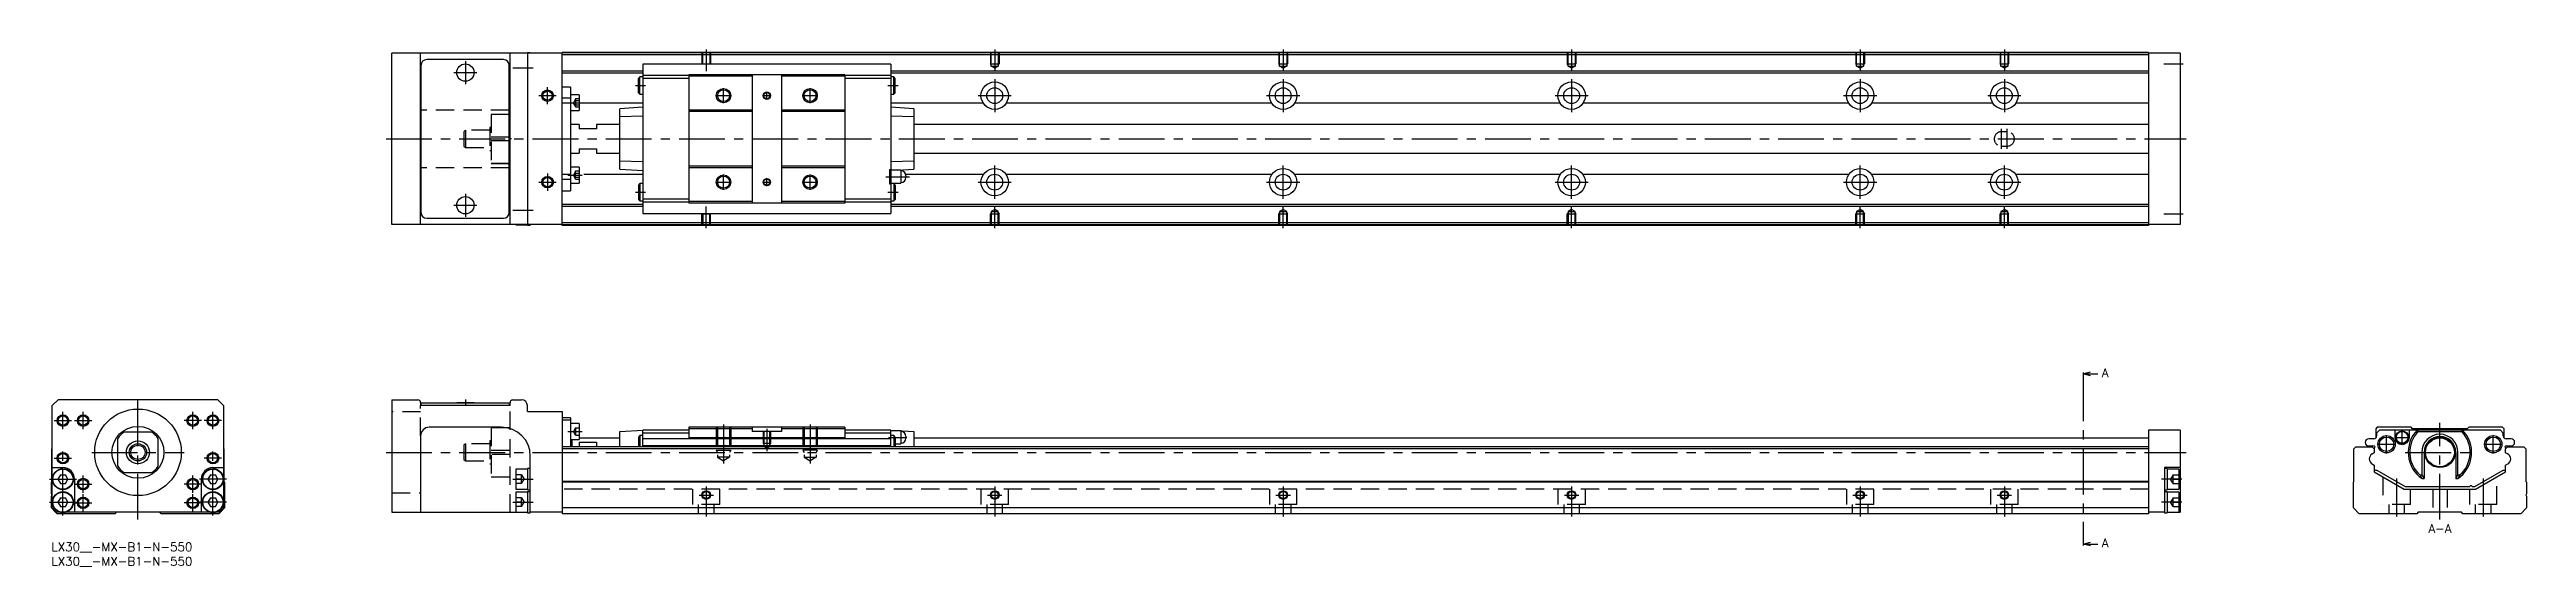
# Model space of a CAD drawing. Extents: x -1 to 858, y -8 to 171.
import ezdxf

# ---------------------------------------------------------------- set-up
doc = ezdxf.new("R2010")
doc.units = 0
doc.header["$LTSCALE"] = 0.5
doc.linetypes.add('CENTER', pattern=[50.8, 31.75, -6.35, 6.35, -6.35])
doc.linetypes.add('DASHED', pattern=[19.05, 12.7, -6.35])
for name, color, linetype in [('MSM_CENTER', 1, 'CENTER'), ('MSM_CONTINUOUS', 7, 'CONTINUOUS'), ('MSM_DASHED', 4, 'DASHED'), ('MSM_NARROW', 5, 'CONTINUOUS'), ('MSM_PART_NUMBER', 7, 'CONTINUOUS')]:
    doc.layers.add(name, color=color, linetype=linetype)
doc.styles.get("Standard").update_dxf_attribs({"font": 'txt.shx', "height": 3, "bigfont": 'bigfont.shx'})

# ---------------------------------------------------------------- blocks, each defined once
blk = doc.blocks.new('*U2')
at = {"layer": 'MSM_PART_NUMBER'}
blk.add_text('LX30__-MX-B1-N-550', height=3, dxfattribs=at).set_placement((0, -3))
blk = doc.blocks.new('*U3')
at = {"layer": 'MSM_PART_NUMBER'}
blk.add_text('LX30__-MX-B1-N-550', height=3, dxfattribs=at).set_placement((0, -8))

msp = doc.modelspace()

# ---------------------------------------------------------------- linework, layer by layer
at = {"layer": 'MSM_CENTER'}
for p, q in [((143.5, 167), (143.5, 159)), ((160, 164.7), (167, 164.7)), ((227, 171), (227, 163.49)), ((327, 171), (327, 163.49)), ((427, 171), (427, 163.49)), ((527, 171), (527, 163.49)), ((627, 171), (627, 163.49)), ((677, 171), (677, 163.49)), ((732.25, 166), (739, 166)), ((139.5, 163), (147.5, 163)), ((169, 155), (175, 155)), ((172, 152), (172, 158)), ((202.5, 158.5), (206, 158.5)), ((230.38, 155), (235.63, 155)), ((233, 152.37), (233, 157.62)), ((246.64, 155), (249.37, 155)), ((248, 153.63), (248, 156.36)), ((260.38, 155), (265.63, 155)), ((263, 152.37), (263, 157.62)), ((290, 158.5), (293.5, 158.5)), ((321.25, 155), (332.75, 155)), ((327, 160.75), (327, 149.25)), ((421.25, 155), (432.75, 155)), ((427, 160.75), (427, 149.25)), ((521.25, 155), (532.75, 155)), ((527, 160.75), (527, 149.25)), ((621.25, 155), (632.75, 155)), ((627, 160.75), (627, 149.25)), ((671.25, 155), (682.75, 155)), ((677, 160.75), (677, 149.25)), ((179, 152.55), (184, 152.55)), ((116, 140), (740, 140)), ((676, 136.5), (676, 143.5)), ((678, 136.5), (678, 143.5)), ((327, 119.25), (327, 130.75)), ((427, 119.25), (427, 130.75)), ((527, 119.25), (527, 130.75)), ((627, 119.25), (627, 130.75)), ((677, 119.25), (677, 130.75)), ((143.5, 121), (143.5, 113)), ((169, 125), (175, 125)), ((172, 128), (172, 122)), ((179, 127.44), (184, 127.44)), ((202.5, 121.5), (206, 121.5)), ((230.38, 125), (235.63, 125)), ((233, 122.37), (233, 127.62)), ((246.64, 125), (249.37, 125)), ((248, 123.63), (248, 126.36)), ((260.38, 125), (265.63, 125)), ((263, 122.37), (263, 127.62)), ((289.22, 126.9), (297.49, 126.9)), ((290, 121.5), (293.5, 121.5)), ((321.25, 125), (332.75, 125)), ((421.25, 125), (432.75, 125)), ((521.25, 125), (532.75, 125)), ((621.25, 125), (632.75, 125)), ((671.25, 125), (682.75, 125)), ((139.5, 117), (147.5, 117)), ((160, 115.3), (167, 115.3)), ((227, 109), (227, 116.51)), ((327, 109), (327, 116.51)), ((427, 109), (427, 116.51)), ((527, 109), (527, 116.51)), ((627, 109), (627, 116.51)), ((677, 109), (677, 116.51)), ((732.25, 114), (739, 114)), ((704.38, 58), (704.38, 0)), ((4, 39.3), (4, 45.3)), ((11, 39.3), (11, 45.3)), ((30, 8), (30, 51.5)), ((49, 39.3), (49, 45.3)), ((56, 39.3), (56, 45.3)), ((143.5, 49.61), (143.5, 47.5)), ((1, 42.3), (7, 42.3)), ((8, 42.3), (14, 42.3)), ((52, 42.3), (46, 42.3)), ((59, 42.3), (53, 42.3)), ((179, 38.55), (184, 38.55)), ((233, 41), (233, 27.41)), ((248, 39.5), (248, 31.69)), ((263, 41), (263, 27.41)), ((290.22, 36.5), (296.49, 36.5)), ((809.5, 30.95), (809.5, 37.25)), ((812.27, 36.5), (817.52, 36.5)), ((814.9, 33.88), (814.9, 39.12)), ((828, 8), (828, 41.5)), ((846.5, 30.95), (846.5, 37.25)), ((1, 29.3), (7, 29.3)), ((4, 9.35), (4, 32.3)), ((14, 31.3), (46, 31.3)), ((59, 29.3), (53, 29.3)), ((56, 9.35), (56, 32.3)), ((116, 31.3), (740, 31.3)), ((806.35, 34.1), (812.65, 34.1)), ((816, 31.3), (840, 31.3)), ((843.35, 34.1), (849.65, 34.1)), ((-0.65, 22), (8.65, 22)), ((8, 20.3), (14, 20.3)), ((11, 17.3), (11, 23.3)), ((52, 20.3), (46, 20.3)), ((49, 17.3), (49, 23.3)), ((60.65, 22), (51.35, 22)), ((160, 22), (167, 22)), ((227, 19.5), (227, 9)), ((327, 19.5), (327, 9)), ((427, 19.5), (427, 9)), ((527, 19.5), (527, 9)), ((627, 19.5), (627, 9)), ((677, 19.5), (677, 9)), ((738.5, 22), (731.5, 22)), ((813, 22.18), (813, 9)), ((843, 22.18), (843, 9)), ((-0.65, 14), (8.65, 14)), ((8, 13.8), (14, 13.8)), ((11, 10.8), (11, 16.8)), ((52, 13.8), (46, 13.8)), ((49, 10.8), (49, 16.8)), ((60.65, 14), (51.35, 14)), ((160, 14), (167, 14)), ((224.5, 16.5), (229.5, 16.5)), ((324.5, 16.5), (329.5, 16.5)), ((424.5, 16.5), (429.5, 16.5)), ((524.5, 16.5), (529.5, 16.5)), ((624.5, 16.5), (629.5, 16.5)), ((674.5, 16.5), (679.5, 16.5)), ((738.5, 14), (731.5, 14))]:
    msp.add_line(p, q, dxfattribs=at)
at = {"layer": 'MSM_CONTINUOUS'}
for p, q in [((118, 110.3), (118, 169.7)), ((177, 169.7), (118, 169.7)), ((128, 110.3), (128, 169.7)), ((128.1, 165.5), (128.1, 114.5)), ((156.7, 167.5), (130.1, 167.5)), ((158.7, 114.5), (158.7, 165.5)), ((159, 110.3), (159, 169.7)), ((161, 169.75), (161, 169.7)), ((165, 169.75), (161, 169.75)), ((166, 169.9), (165, 169.9)), ((165, 169.9), (165, 110.1)), ((166, 169.9), (166, 169.7)), ((727, 170), (177, 170)), ((177, 110), (177, 170)), ((727, 169.8), (177, 169.8)), ((727, 169.1), (177, 169.1)), ((205, 163.45), (177, 163.45)), ((291, 165.9), (205, 165.9)), ((205, 165.9), (205, 114.1)), ((291, 165.9), (291, 114.1)), ((727, 163.45), (291, 163.45)), ((727, 170), (727, 110)), ((738, 169.7), (727, 169.7)), ((738, 169.7), (738, 110.3)), ((128, 158.2), (128.1, 158.2)), ((158.7, 158.2), (159, 158.2)), ((205, 162.75), (177, 162.75)), ((180, 158), (177, 158)), ((180, 158), (180, 122)), ((183, 155.3), (180, 155.3)), ((183, 155.3), (183, 149.8)), ((204, 161.5), (203.5, 161)), ((203.5, 156), (203.5, 161)), ((203.5, 156), (204, 155.5)), ((205, 161.5), (204, 161.5)), ((204, 155.5), (204, 161.5)), ((204, 155.5), (205, 155.5)), ((221, 161.95), (205, 161.95)), ((221, 160.95), (205, 160.95)), ((275, 162.25), (221, 162.25)), ((221, 162.25), (221, 117.75)), ((242.9, 161.75), (221, 161.75)), ((242.9, 162.25), (242.9, 117.75)), ((253.1, 162.25), (253.1, 117.75)), ((275, 161.75), (253.1, 161.75)), ((275, 162.25), (275, 117.75)), ((291, 161.95), (275, 161.95)), ((291, 160.95), (275, 160.95)), ((727, 162.75), (291, 162.75)), ((292, 161.5), (291, 161.5)), ((291, 155.5), (292, 155.5)), ((292.5, 161), (292, 161.5)), ((292, 155.5), (292, 161.5)), ((292, 155.5), (292.5, 156)), ((292.5, 156), (292.5, 161)), ((128.1, 150), (128, 150)), ((159, 150), (158.7, 150)), ((159, 148.5), (158.7, 148.5)), ((159, 148.47), (158.7, 148.47)), ((180, 154.13), (177, 154.13)), ((180, 152.38), (177, 152.38)), ((180, 149.8), (183, 149.8)), ((205, 152.36), (183, 152.36)), ((205, 151), (197, 150.47)), ((197, 129.53), (197, 150.47)), ((205, 147.86), (197, 147.6)), ((242.9, 150), (221, 150)), ((242.9, 149.5), (221, 149.5)), ((275, 150), (253.1, 150)), ((275, 149.5), (253.1, 149.5)), ((323.05, 152.36), (291, 152.36)), ((299, 150.47), (291, 151)), ((299, 147.6), (291, 147.86)), ((299, 150.47), (299, 129.53)), ((423.05, 152.36), (330.95, 152.36)), ((523.05, 152.36), (430.95, 152.36)), ((623.05, 152.36), (530.95, 152.36)), ((673.05, 152.36), (630.95, 152.36)), ((727, 152.36), (680.95, 152.36)), ((158.7, 140.72), (159, 140.72)), ((159, 139.28), (158.7, 139.28)), ((183, 145), (180, 145)), ((183, 145), (183, 143.5)), ((189, 143.5), (183, 143.5)), ((189, 145), (189, 143.5)), ((197, 145), (189, 145)), ((727, 145), (299, 145)), ((128.1, 130), (128, 130)), ((159, 131.53), (158.7, 131.53)), ((159, 131.5), (158.7, 131.5)), ((159, 130), (158.7, 130)), ((180, 135), (183, 135)), ((183, 130.19), (180, 130.19)), ((183, 136.5), (189, 136.5)), ((183, 136.5), (183, 135)), ((183, 130.19), (183, 124.69)), ((189, 136.5), (189, 135)), ((189, 135), (197, 135)), ((197, 132.4), (205, 132.14)), ((197, 129.53), (205, 129)), ((242.9, 130.5), (221, 130.5)), ((242.9, 130), (221, 130)), ((275, 130.5), (253.1, 130.5)), ((275, 130), (253.1, 130)), ((290.5, 129.4), (290.5, 124.4)), ((290.5, 129.4), (291, 129.4)), ((291, 132.14), (299, 132.4)), ((294.45, 129.15), (291, 129.15)), ((293.26, 129.15), (299, 129.53)), ((294.45, 129.15), (294.45, 124.65)), ((299, 135), (727, 135)), ((128.1, 121.8), (128, 121.8)), ((159, 121.8), (158.7, 121.8)), ((180, 127.62), (177, 127.62)), ((180, 125.87), (177, 125.87)), ((177, 122), (180, 122)), ((180, 124.69), (183, 124.69)), ((205, 127.64), (184.6, 127.64)), ((204, 124.5), (203.5, 124)), ((203.5, 124), (203.5, 119)), ((204, 124.5), (204, 118.5)), ((205, 124.5), (204, 124.5)), ((291, 128.4), (290.5, 128.4)), ((290.5, 125.4), (291, 125.4)), ((290.5, 124.4), (291, 124.4)), ((291, 124.65), (294.45, 124.65)), ((292, 124.5), (291, 124.5)), ((292, 124.5), (292, 118.5)), ((292.5, 124), (292, 124.5)), ((292.5, 124), (292.5, 119)), ((323.05, 127.64), (296.14, 127.64)), ((296.2, 127.2), (296.2, 126.6)), ((423.05, 127.64), (330.95, 127.64)), ((523.05, 127.64), (430.95, 127.64)), ((623.05, 127.64), (530.95, 127.64)), ((673.05, 127.64), (630.95, 127.64)), ((727, 127.64), (680.95, 127.64)), ((130.1, 112.5), (156.7, 112.5)), ((205, 117.25), (177, 117.25)), ((205, 116.55), (177, 116.55)), ((203.5, 119), (204, 118.5)), ((204, 118.5), (205, 118.5)), ((221, 119.05), (205, 119.05)), ((221, 118.05), (205, 118.05)), ((205, 114.1), (291, 114.1)), ((242.9, 118.25), (221, 118.25)), ((275, 117.75), (221, 117.75)), ((275, 118.25), (253.1, 118.25)), ((291, 119.05), (275, 119.05)), ((291, 118.05), (275, 118.05)), ((291, 118.5), (292, 118.5)), ((727, 117.25), (291, 117.25)), ((727, 116.55), (291, 116.55)), ((292, 118.5), (292.5, 119)), ((177, 110.3), (118, 110.3)), ((161, 110.3), (161, 110.25)), ((161, 110.25), (165, 110.25)), ((165, 110.1), (166, 110.1)), ((166, 110.3), (166, 110.1)), ((727, 110.9), (177, 110.9)), ((727, 110.2), (177, 110.2)), ((727, 110), (177, 110)), ((738, 110.3), (727, 110.3)), ((704.38, 58.5), (706.88, 59.17)), ((704.38, 59), (704.38, 58)), ((706.88, 57.83), (704.38, 58.5)), ((704.38, 58.5), (709.38, 58.5)), ((2.3, 49.5), (0.3, 47.5)), ((0.3, 12), (0.3, 47.5)), ((57.7, 49.5), (2.3, 49.5)), ((59.7, 47.5), (57.7, 49.5)), ((59.7, 47.5), (59.7, 12)), ((118, 49.5), (118, 10.5)), ((118, 49.5), (127, 49.5)), ((128, 48.5), (128, 47.5)), ((159, 47.5), (128, 47.5)), ((128.1, 48.5), (128.1, 47.5)), ((128.1, 48.5), (158.7, 48.5)), ((140.5, 48.6), (146.5, 48.6)), ((140.5, 48.6), (140.5, 48.5)), ((146.5, 48.5), (146.5, 48.6)), ((158.7, 48.5), (158.7, 47.5)), ((159, 47.5), (159, 48.5)), ((160, 49.5), (163, 49.5)), ((165, 45.5), (165, 47.5)), ((165, 45.5), (177, 45.5)), ((177, 45.5), (177, 10)), ((180, 43.3), (177, 43.3)), ((180, 43.3), (180, 33.2)), ((23, 26.48), (23, 36.12)), ((34.82, 38.3), (25.18, 38.3)), ((37, 26.48), (37, 36.12)), ((128, 37), (128, 10.5)), ((156, 40), (131, 40)), ((180, 42.45), (177, 42.45)), ((183, 41.3), (180, 41.3)), ((180, 35.8), (183, 35.8)), ((180.5, 33.2), (180.5, 35.8)), ((183, 41.3), (183, 35.8)), ((183, 36.3), (197, 36.3)), ((183, 34.87), (189, 34.87)), ((183, 34.87), (183, 33.2)), ((189, 34.87), (189, 33.2)), ((197, 38.5), (205, 39)), ((197, 33.2), (197, 38.5)), ((204, 37.1), (203.5, 36.6)), ((203.5, 36.6), (203.5, 33.2)), ((205, 37.1), (204, 37.1)), ((204, 37.1), (204, 33.2)), ((221, 39), (205, 39)), ((205, 33.2), (205, 39)), ((221, 38), (205, 38)), ((291, 36), (205, 36)), ((221, 40), (221, 36.29)), ((275, 40), (221, 40)), ((242.9, 39.5), (221, 39.5)), ((275, 36.29), (221, 36.29)), ((242.9, 40), (242.9, 38.5)), ((253.1, 38.5), (242.9, 38.5)), ((253.1, 40), (253.1, 38.5)), ((275, 39.5), (253.1, 39.5)), ((275, 40), (275, 36.29)), ((291, 39), (275, 39)), ((291, 38), (275, 38)), ((291, 39), (299, 38.5)), ((291, 33.2), (291, 39)), ((294.45, 38.75), (291, 38.75)), ((292, 37.1), (291, 37.1)), ((292.5, 36.6), (292, 37.1)), ((292, 37.1), (292, 33.2)), ((292.5, 36.6), (292.5, 33.2)), ((294.45, 38.75), (294.45, 34.25)), ((296.2, 36.8), (296.2, 36.2)), ((299, 38.5), (299, 33.2)), ((299, 36.3), (727, 36.3)), ((727, 39), (727, 10)), ((738, 39), (727, 39)), ((738, 39), (738, 10.5)), ((805.05, 36), (803.35, 36)), ((806.25, 40), (805.75, 39.5)), ((805.75, 39.5), (805.75, 36.29)), ((807.05, 39), (806.05, 38)), ((806.05, 38), (806.05, 37)), ((818, 40), (806.25, 40)), ((848.95, 39), (807.05, 39)), ((812.4, 39), (812.4, 36.5)), ((817.4, 36.5), (817.4, 39)), ((818.5, 39.5), (818, 40)), ((837.5, 39.5), (818.5, 39.5)), ((820.14, 39), (820.4, 38.5)), ((820.4, 38.5), (835.6, 38.5)), ((835.6, 38.5), (835.86, 39)), ((838, 40), (837.5, 39.5)), ((849.75, 40), (838, 40)), ((849.95, 38), (848.95, 39)), ((850.25, 39.5), (849.75, 40)), ((849.95, 37), (849.95, 38)), ((850.25, 36.29), (850.25, 39.5)), ((852.65, 36), (850.95, 36)), ((0.2, 32.5), (0.3, 32.6)), ((0.2, 21.2), (0.2, 32.5)), ((0.3, 26), (4, 26)), ((56, 26), (59.7, 26)), ((59.7, 32.6), (59.8, 32.5)), ((59.8, 32.5), (59.8, 21.2)), ((166, 10.35), (166, 30)), ((727, 33.2), (177, 33.2)), ((727, 32.5), (177, 32.5)), ((291, 33.5), (205, 33.5)), ((292.5, 34.25), (294.45, 34.25)), ((738, 26), (732.5, 26)), ((732.5, 26), (732.5, 10.35)), ((798.2, 32.5), (798.9, 33.2)), ((798.2, 21.2), (798.2, 32.5)), ((798.9, 33.2), (804.55, 33.2)), ((803.35, 33.5), (804.75, 33.5)), ((805.25, 31.15), (804.5, 30.72)), ((804.55, 33.2), (805.25, 32.5)), ((804.6, 27.22), (805.25, 26.85)), ((805.2, 32.7), (805.2, 32.55)), ((805.25, 32.5), (805.25, 31.15)), ((805.25, 26.85), (805.25, 24.5)), ((821.74, 31.3), (821.74, 23.45)), ((822.5, 31.3), (822.5, 22.2)), ((833.5, 31.3), (833.5, 22.2)), ((834.26, 23.45), (834.26, 31.3)), ((850.75, 32.5), (851.45, 33.2)), ((850.75, 32.5), (851.45, 33.2)), ((850.75, 32.5), (850.8, 32.55)), ((850.75, 31.15), (850.75, 32.5)), ((850.75, 31.15), (850.75, 32.5)), ((851.4, 30.78), (850.75, 31.15)), ((851.4, 30.78), (850.75, 31.15)), ((850.75, 26.85), (851.5, 27.28)), ((850.75, 26.85), (851.5, 27.28)), ((850.75, 25.45), (850.75, 26.85)), ((850.75, 24.5), (850.75, 26.85)), ((850.8, 32.55), (850.8, 32.7)), ((851.25, 33.5), (852.65, 33.5)), ((851.45, 33.2), (857.1, 33.2)), ((857.1, 33.2), (857.8, 32.5)), ((857.8, 32.5), (857.8, 21.2)), ((0, 21), (0.2, 21.2)), ((0, 16.9), (0, 21)), ((3.13, 23.5), (2.27, 22)), ((2.27, 22), (3.13, 20.5)), ((3.13, 23.5), (4.87, 23.5)), ((3.13, 20.5), (4.87, 20.5)), ((5.73, 22), (4.87, 23.5)), ((4.87, 20.5), (5.73, 22)), ((8, 22), (8, 10.5)), ((25.18, 24.3), (34.82, 24.3)), ((52, 10.5), (52, 22)), ((55.13, 23.5), (54.27, 22)), ((54.27, 22), (55.13, 20.5)), ((55.13, 23.5), (56.87, 23.5)), ((55.13, 20.5), (56.87, 20.5)), ((57.73, 22), (56.87, 23.5)), ((56.87, 20.5), (57.73, 22)), ((59.8, 21.2), (60, 21)), ((60, 21), (60, 12)), ((165, 25.5), (161, 25.5)), ((161, 25.5), (161, 18.5)), ((161, 18.5), (165, 18.5)), ((165, 17.5), (161, 17.5)), ((161, 17.5), (161, 10.5)), ((166, 25.65), (165, 25.65)), ((165, 25.65), (165, 18.35)), ((165, 18.35), (166, 18.35)), ((166, 17.65), (165, 17.65)), ((165, 17.65), (165, 10.35)), ((727, 21.2), (177, 21.2)), ((727, 21), (177, 21)), ((733.5, 25.65), (732.5, 25.65)), ((732.5, 18.35), (733.5, 18.35)), ((733.5, 17.65), (732.5, 17.65)), ((733.5, 25.65), (733.5, 18.35)), ((737.5, 25.5), (733.5, 25.5)), ((733.5, 18.5), (737.5, 18.5)), ((733.5, 17.65), (733.5, 10.35)), ((737.5, 17.5), (733.5, 17.5)), ((737.5, 25.5), (737.5, 18.5)), ((737.5, 17.5), (737.5, 10.5)), ((798, 21), (798.2, 21.2)), ((798, 12), (798, 21)), ((805.25, 24.5), (815.64, 18.5)), ((805.7, 25.16), (806.1, 25.16)), ((806.1, 25.16), (815.91, 19.5)), ((815.64, 18.5), (840.36, 18.5)), ((815.91, 19.5), (838.35, 19.5)), ((821.07, 23.45), (821.74, 23.45)), ((821.74, 23.45), (822.5, 22.2)), ((821.82, 22.2), (822.5, 22.2)), ((833.5, 22.2), (834.26, 23.45)), ((833.5, 22.2), (834.18, 22.2)), ((834.26, 23.45), (834.93, 23.45)), ((839.15, 19.5), (840.09, 19.5)), ((840.09, 19.5), (849.9, 25.16)), ((840.36, 18.5), (850.75, 24.5)), ((849.9, 25.16), (850.3, 25.16)), ((857.8, 21.2), (858, 21)), ((858, 21), (858, 16.9)), ((0, 12), (0, 16.1)), ((2, 10), (0, 12)), ((1.8, 10.5), (0.3, 12)), ((2.96, 10.5), (1.8, 10.5)), ((22, 10), (2, 10)), ((3.13, 15.5), (2.27, 14)), ((2.27, 14), (3.13, 12.5)), ((3.13, 15.5), (4.87, 15.5)), ((3.13, 12.5), (4.87, 12.5)), ((5.73, 14), (4.87, 15.5)), ((4.87, 12.5), (5.73, 14)), ((54.96, 10.5), (5.04, 10.5)), ((22.5, 10.5), (22, 10)), ((38, 10), (37.5, 10.5)), ((58, 10), (38, 10)), ((55.13, 15.5), (54.27, 14)), ((54.27, 14), (55.13, 12.5)), ((55.13, 15.5), (56.87, 15.5)), ((55.13, 12.5), (56.87, 12.5)), ((57.73, 14), (56.87, 15.5)), ((56.87, 12.5), (57.73, 14)), ((58.2, 10.5), (57.04, 10.5)), ((60, 12), (58, 10)), ((59.7, 12), (58.2, 10.5)), ((118, 10.5), (165, 10.5)), ((165, 10.35), (166, 10.35)), ((177, 10.5), (166, 10.5)), ((727, 12), (177, 12)), ((727, 10), (177, 10)), ((732.5, 10.5), (727, 10.5)), ((732.5, 10.35), (733.5, 10.35)), ((733.5, 10.5), (738, 10.5)), ((800, 10), (798, 12)), ((820, 10), (800, 10)), ((820.5, 10.5), (820, 10)), ((835.5, 10.5), (820.5, 10.5)), ((836, 10), (835.5, 10.5)), ((856, 10), (836, 10)), ((858, 12), (856, 10)), ((858, 16.1), (858, 12)), ((704.38, -0.5), (706.88, 0.17)), ((704.38, 0), (704.38, -1)), ((706.88, -1.17), (704.38, -0.5)), ((704.38, -0.5), (709.38, -0.5))]:
    msp.add_line(p, q, dxfattribs=at)
for centre, radius in [((143.5, 163), 3), ((172, 155), 1.62), ((233, 155), 2.07), ((248, 155), 1.06), ((263, 155), 2.07), ((327, 155), 4.75), ((327, 155), 2.75), ((427, 155), 4.75), ((427, 155), 2.75), ((527, 155), 4.75), ((527, 155), 2.75), ((627, 155), 4.75), ((627, 155), 2.75), ((677, 155), 4.75), ((677, 155), 2.75), ((327, 125), 4.75), ((427, 125), 4.75), ((527, 125), 4.75), ((627, 125), 4.75), ((677, 125), 4.75), ((172, 125), 1.62), ((233, 125), 2.07), ((248, 125), 1.06), ((263, 125), 2.07), ((327, 125), 2.75), ((427, 125), 2.75), ((527, 125), 2.75), ((627, 125), 2.75), ((677, 125), 2.75), ((143.5, 117), 3), ((4, 42.3), 1.62), ((11, 42.3), 1.62), ((30, 31.3), 15), ((49, 42.3), 1.62), ((56, 42.3), 1.62), ((30, 31.3), 9), ((30, 31.3), 4), ((809.5, 34.1), 3), ((809.5, 34.1), 2.5), ((814.9, 36.5), 2.25), ((814.9, 36.5), 2.05), ((828, 31.3), 5.3), ((828, 31.3), 5), ((846.5, 34.1), 3), ((846.5, 34.1), 2.5), ((4, 29.3), 1.62), ((30, 31.3), 3), ((30, 31.3), 2.5), ((56, 29.3), 1.62), ((4, 22), 3.65), ((4, 14), 3.65), ((4, 22), 3.5), ((4, 14), 3.5), ((11, 20.3), 1.62), ((49, 20.3), 1.62), ((56, 22), 3.65), ((56, 14), 3.65), ((56, 22), 3.5), ((56, 14), 3.5), ((227, 16.5), 1.23), ((327, 16.5), 1.23), ((427, 16.5), 1.23), ((527, 16.5), 1.23), ((627, 16.5), 1.23), ((677, 16.5), 1.23), ((11, 13.8), 1.62), ((49, 13.8), 1.62)]:
    msp.add_circle(centre, radius, dxfattribs=at)
for centre, radius, start, end in [((130.1, 165.5), 2, 90, 180), ((156.7, 165.5), 2, 0, 90), ((294.45, 127.2), 1.75, 0, 90), ((294.45, 126.6), 1.75, 270, 0), ((130.1, 114.5), 2, 180, 270), ((156.7, 114.5), 2, 270, 0), ((127, 48.5), 1, 0, 90), ((160, 48.5), 1, 90, 180), ((163, 47.5), 2, 0, 90), ((30, 31.3), 8.5, 124.56032, 145.43968), ((30, 31.3), 8.5, 34.56032, 55.43968), ((131, 37), 3, 90, 180), ((156, 30), 10, 0, 90), ((294.45, 36.8), 1.75, 0, 90), ((294.45, 36.2), 1.75, 270, 0), ((803.35, 34.75), 1.25, 90, 270), ((805.05, 37), 1, 270, 0), ((814.9, 36.5), 2.5, 180, 0), ((828, 31.3), 11, 135.573, 235.81959), ((828, 31.3), 10.47, 136.57129, 228.55525), ((828, 31.3), 6.26, 0, 180), ((828, 31.3), 5.5, 0, 180), ((828, 31.3), 11, 304.18041, 44.427), ((828, 31.3), 10.47, 311.44475, 43.42871), ((850.95, 37), 1, 180, 270), ((852.65, 34.75), 1.25, 270, 90), ((4, 22), 4, 0, 90), ((30, 31.3), 8.5, 214.56032, 235.43968), ((30, 31.3), 8.5, 304.56032, 325.43968), ((56, 22), 4, 90, 180), ((805.65, 28.85), 2.2, 121.45533, 176.01903), ((805.65, 29.15), 2.2, 183.98097, 241.45517), ((804.75, 32.5), 1, 41.23398, 90), ((805.7, 32.7), 0.5, 113.32535, 180), ((851.25, 32.5), 1, 90, 138.76602), ((850.3, 32.7), 0.5, 0, 66.67465), ((850.35, 28.85), 2.2, 3.98097, 61.45517), ((850.35, 29.15), 2.2, 301.45533, 356.01903), ((805.7, 25.66), 0.5, 205.84193, 270), ((829, 27.35), 8.83, 206.14749, 215.62533), ((827, 27.35), 8.84, 324.37545, 333.85173), ((838.75, 19.2), 0.5, 36.8699, 143.1301), ((850.3, 25.66), 0.5, 270, 334.15807), ((-0.3, 16.5), 0.5, 306.8699, 53.1301), ((2.3, 12.5), 2, 216.8699, 233.1301), ((57.7, 12.5), 2, 306.8699, 323.1301), ((858.3, 16.5), 0.5, 126.8699, 233.1301)]:
    msp.add_arc(centre, radius, start, end, dxfattribs=at)
at = {"layer": 'MSM_DASHED'}
for p, q in [((225.5, 170), (225.5, 166)), ((225.56, 165.9), (225.5, 166)), ((225.5, 166), (228.5, 166)), ((225.77, 165.9), (225.77, 170)), ((228.23, 170), (228.23, 165.9)), ((228.44, 165.9), (228.5, 166)), ((228.5, 170), (228.5, 166)), ((325.5, 170), (325.5, 166)), ((325.77, 165.53), (325.5, 166)), ((325.5, 166), (328.5, 166)), ((325.77, 165.2), (325.77, 170)), ((325.77, 165.2), (328.23, 165.2)), ((327, 164.49), (325.77, 165.2)), ((328.23, 165.2), (327, 164.49)), ((328.23, 170), (328.23, 165.2)), ((328.23, 165.53), (328.5, 166)), ((328.5, 170), (328.5, 166)), ((425.5, 170), (425.5, 166)), ((425.77, 165.53), (425.5, 166)), ((425.5, 166), (428.5, 166)), ((425.77, 165.2), (425.77, 170)), ((425.77, 165.2), (428.23, 165.2)), ((427, 164.49), (425.77, 165.2)), ((428.23, 165.2), (427, 164.49)), ((428.23, 170), (428.23, 165.2)), ((428.23, 165.53), (428.5, 166)), ((428.5, 170), (428.5, 166)), ((525.5, 170), (525.5, 166)), ((525.77, 165.53), (525.5, 166)), ((525.5, 166), (528.5, 166)), ((525.77, 165.2), (525.77, 170)), ((525.77, 165.2), (528.23, 165.2)), ((527, 164.49), (525.77, 165.2)), ((528.23, 165.2), (527, 164.49)), ((528.23, 170), (528.23, 165.2)), ((528.23, 165.53), (528.5, 166)), ((528.5, 170), (528.5, 166)), ((625.5, 170), (625.5, 166)), ((625.77, 165.53), (625.5, 166)), ((625.5, 166), (628.5, 166)), ((625.77, 165.2), (625.77, 170)), ((625.77, 165.2), (628.23, 165.2)), ((627, 164.49), (625.77, 165.2)), ((628.23, 165.2), (627, 164.49)), ((628.23, 170), (628.23, 165.2)), ((628.23, 165.53), (628.5, 166)), ((628.5, 170), (628.5, 166)), ((675.5, 170), (675.5, 166)), ((675.77, 165.53), (675.5, 166)), ((675.5, 166), (678.5, 166)), ((675.77, 165.2), (675.77, 170)), ((675.77, 165.2), (678.23, 165.2)), ((677, 164.49), (675.77, 165.2)), ((678.23, 165.2), (677, 164.49)), ((678.23, 170), (678.23, 165.2)), ((678.23, 165.53), (678.5, 166)), ((678.5, 170), (678.5, 166)), ((158.7, 150), (128.1, 150)), ((152.5, 148.5), (152.5, 131.5)), ((158.7, 148.5), (152.5, 148.5)), ((158.7, 148.47), (152.5, 148.47)), ((181.7, 153.8), (180.98, 152.55)), ((181.7, 151.3), (180.98, 152.55)), ((181.7, 154), (183, 154)), ((181.7, 154), (181.7, 151.11)), ((181.7, 153.28), (183, 153.28)), ((181.7, 151.83), (183, 151.83)), ((181.7, 151.11), (183, 151.11)), ((143.5, 143), (143, 142.5)), ((143, 142.5), (143, 137.5)), ((143, 137.5), (143.5, 137)), ((143.5, 143), (143.5, 137)), ((152, 143), (143.5, 143)), ((152, 144), (152, 136)), ((152.5, 144), (152, 144)), ((152.5, 140.72), (158.7, 140.72)), ((158.7, 139.28), (152.5, 139.28)), ((159.5, 140), (159, 140)), ((678, 142.5), (676, 142.5)), ((676, 137.5), (678, 137.5)), ((158.7, 130), (128.1, 130)), ((143.5, 137), (152, 137)), ((152, 136), (152.5, 136)), ((152.5, 131.53), (158.7, 131.53)), ((152.5, 131.5), (158.7, 131.5)), ((181.7, 128.89), (183, 128.89)), ((181.7, 126), (181.7, 128.89)), ((181.7, 128.69), (180.98, 127.44)), ((181.7, 126.19), (180.98, 127.44)), ((181.7, 128.17), (183, 128.17)), ((181.7, 126.72), (183, 126.72)), ((181.7, 126), (183, 126)), ((225.56, 114.1), (225.5, 114)), ((225.5, 110), (225.5, 114)), ((225.5, 114), (228.5, 114)), ((225.77, 114.1), (225.77, 110)), ((228.23, 110), (228.23, 114.1)), ((228.44, 114.1), (228.5, 114)), ((228.5, 110), (228.5, 114)), ((325.77, 114.47), (325.5, 114)), ((325.5, 110), (325.5, 114)), ((325.5, 114), (328.5, 114)), ((327, 115.51), (325.77, 114.8)), ((325.77, 114.8), (325.77, 110)), ((325.77, 114.8), (328.23, 114.8)), ((328.23, 114.8), (327, 115.51)), ((328.23, 110), (328.23, 114.8)), ((328.23, 114.47), (328.5, 114)), ((328.5, 110), (328.5, 114)), ((425.77, 114.47), (425.5, 114)), ((425.5, 110), (425.5, 114)), ((425.5, 114), (428.5, 114)), ((427, 115.51), (425.77, 114.8)), ((425.77, 114.8), (425.77, 110)), ((425.77, 114.8), (428.23, 114.8)), ((428.23, 114.8), (427, 115.51)), ((428.23, 110), (428.23, 114.8)), ((428.23, 114.47), (428.5, 114)), ((428.5, 110), (428.5, 114)), ((525.77, 114.47), (525.5, 114)), ((525.5, 110), (525.5, 114)), ((525.5, 114), (528.5, 114)), ((527, 115.51), (525.77, 114.8)), ((525.77, 114.8), (525.77, 110)), ((525.77, 114.8), (528.23, 114.8)), ((528.23, 114.8), (527, 115.51)), ((528.23, 110), (528.23, 114.8)), ((528.23, 114.47), (528.5, 114)), ((528.5, 110), (528.5, 114)), ((625.77, 114.47), (625.5, 114)), ((625.5, 110), (625.5, 114)), ((625.5, 114), (628.5, 114)), ((627, 115.51), (625.77, 114.8)), ((625.77, 114.8), (625.77, 110)), ((625.77, 114.8), (628.23, 114.8)), ((628.23, 114.8), (627, 115.51)), ((628.23, 110), (628.23, 114.8)), ((628.23, 114.47), (628.5, 114)), ((628.5, 110), (628.5, 114)), ((675.77, 114.47), (675.5, 114)), ((675.5, 110), (675.5, 114)), ((675.5, 114), (678.5, 114)), ((677, 115.51), (675.77, 114.8)), ((675.77, 114.8), (675.77, 110)), ((675.77, 114.8), (678.23, 114.8)), ((678.23, 114.8), (677, 115.51)), ((678.23, 110), (678.23, 114.8)), ((678.23, 114.47), (678.5, 114)), ((678.5, 110), (678.5, 114)), ((128, 45.3), (118, 45.3)), ((128, 37), (128, 47.5)), ((159, 10.5), (159, 47.5)), ((152, 35.3), (152, 27.3)), ((152.5, 35.3), (152, 35.3)), ((152.5, 39.8), (152.5, 22.8)), ((159, 39.8), (152.5, 39.8)), ((159, 39.77), (152.5, 39.77)), ((181.7, 39.8), (180.98, 38.55)), ((181.7, 37.3), (180.98, 38.55)), ((181.7, 39.8), (183, 39.8)), ((181.7, 39.8), (181.7, 37.3)), ((181.7, 38.55), (183, 38.55)), ((181.7, 37.3), (183, 37.3)), ((230.5, 40), (230.5, 32)), ((230.93, 40), (230.93, 29.6)), ((235.07, 40), (235.07, 29.6)), ((235.5, 40), (235.5, 32)), ((246.7, 38.5), (246.7, 34.5)), ((246.7, 34.5), (246.94, 34.08)), ((246.7, 34.5), (249.3, 34.5)), ((246.94, 38.5), (246.94, 33.3)), ((249.06, 33.3), (249.06, 38.5)), ((249.3, 34.5), (249.06, 34.08)), ((249.3, 38.5), (249.3, 34.5)), ((260.5, 40), (260.5, 32)), ((260.93, 40), (260.93, 29.6)), ((265.07, 40), (265.07, 29.6)), ((265.5, 40), (265.5, 32)), ((143.5, 34.3), (143, 33.8)), ((143, 33.8), (143, 28.8)), ((143, 28.8), (143.5, 28.3)), ((143.5, 34.3), (143.5, 28.3)), ((152, 34.3), (143.5, 34.3)), ((143.5, 28.3), (152, 28.3)), ((152, 27.3), (152.5, 27.3)), ((152.5, 32.02), (159, 32.02)), ((159, 30.58), (152.5, 30.58)), ((230.5, 32), (230.93, 31.25)), ((230.5, 32), (235.5, 32)), ((235.07, 29.6), (230.93, 29.6)), ((230.93, 29.6), (233, 28.41)), ((235.07, 29.6), (233, 28.41)), ((235.5, 32), (235.07, 31.25)), ((246.94, 33.3), (248, 32.69)), ((249.06, 33.3), (246.94, 33.3)), ((248, 32.69), (249.06, 33.3)), ((265.5, 32), (260.5, 32)), ((260.5, 32), (260.93, 31.25)), ((260.93, 29.6), (265.07, 29.6)), ((260.93, 29.6), (263, 28.41)), ((265.07, 29.6), (263, 28.41)), ((265.5, 32), (265.07, 31.25)), ((118, 17.3), (128, 17.3)), ((152.5, 22.83), (159, 22.83)), ((152.5, 22.8), (159, 22.8)), ((163, 23.5), (161, 23.5)), ((163, 22), (161, 22)), ((163, 20.5), (161, 20.5)), ((163, 20.5), (163, 23.5)), ((163, 23.5), (163.87, 22)), ((163, 20.5), (163.87, 22)), ((727, 18.5), (177, 18.5)), ((222.25, 18.5), (222.25, 13.2)), ((231.75, 13.2), (231.75, 18.5)), ((322.25, 18.5), (322.25, 13.2)), ((331.75, 13.2), (331.75, 18.5)), ((422.25, 18.5), (422.25, 13.2)), ((431.75, 13.2), (431.75, 18.5)), ((522.25, 18.5), (522.25, 13.2)), ((531.75, 13.2), (531.75, 18.5)), ((622.25, 18.5), (622.25, 13.2)), ((631.75, 13.2), (631.75, 18.5)), ((672.25, 18.5), (672.25, 13.2)), ((681.75, 13.2), (681.75, 18.5)), ((735.5, 23.5), (734.63, 22)), ((735.5, 20.5), (734.63, 22)), ((735.5, 20.5), (735.5, 23.5)), ((735.5, 23.5), (737.5, 23.5)), ((735.5, 22), (737.5, 22)), ((735.5, 20.5), (737.5, 20.5)), ((808.25, 22.77), (808.25, 13.2)), ((817.75, 13.2), (817.75, 18.5)), ((825.5, 18.5), (825.5, 10.5)), ((830.5, 18.5), (830.5, 10.5)), ((838.25, 18.5), (838.25, 13.2)), ((847.75, 13.2), (847.75, 22.77)), ((163, 15.5), (161, 15.5)), ((163, 14), (161, 14)), ((163, 12.5), (161, 12.5)), ((163, 12.5), (163, 15.5)), ((163, 15.5), (163.87, 14)), ((163, 12.5), (163.87, 14)), ((231.75, 13.2), (222.25, 13.2)), ((224.25, 13.2), (224.25, 10)), ((229.75, 10), (229.75, 13.2)), ((331.75, 13.2), (322.25, 13.2)), ((324.25, 13.2), (324.25, 10)), ((329.75, 10), (329.75, 13.2)), ((431.75, 13.2), (422.25, 13.2)), ((424.25, 13.2), (424.25, 10)), ((429.75, 10), (429.75, 13.2)), ((531.75, 13.2), (522.25, 13.2)), ((524.25, 13.2), (524.25, 10)), ((529.75, 10), (529.75, 13.2)), ((631.75, 13.2), (622.25, 13.2)), ((624.25, 13.2), (624.25, 10)), ((629.75, 10), (629.75, 13.2)), ((681.75, 13.2), (672.25, 13.2)), ((674.25, 13.2), (674.25, 10)), ((679.75, 10), (679.75, 13.2)), ((735.5, 15.5), (734.63, 14)), ((735.5, 12.5), (734.63, 14)), ((735.5, 12.5), (735.5, 15.5)), ((735.5, 15.5), (737.5, 15.5)), ((735.5, 14), (737.5, 14)), ((735.5, 12.5), (737.5, 12.5)), ((817.75, 13.2), (808.25, 13.2)), ((810.25, 13.2), (810.25, 10)), ((815.75, 10), (815.75, 13.2)), ((847.75, 13.2), (838.25, 13.2)), ((840.25, 13.2), (840.25, 10)), ((845.75, 10), (845.75, 13.2))]:
    msp.add_line(p, q, dxfattribs=at)
for centre, start, end in [((676, 140), 90, 270), ((678, 140), 270, 90)]:
    msp.add_arc(centre, 2.5, start, end, dxfattribs=at)
at = {"layer": 'MSM_NARROW'}
for centre, radius in [((172, 155), 2), ((233, 155), 2.5), ((248, 155), 1.3), ((263, 155), 2.5), ((172, 125), 2), ((233, 125), 2.5), ((248, 125), 1.3), ((263, 125), 2.5), ((4, 42.3), 2), ((11, 42.3), 2), ((49, 42.3), 2), ((56, 42.3), 2), ((4, 29.3), 2), ((56, 29.3), 2), ((11, 20.3), 2), ((49, 20.3), 2), ((227, 16.5), 1.5), ((327, 16.5), 1.5), ((427, 16.5), 1.5), ((527, 16.5), 1.5), ((627, 16.5), 1.5), ((677, 16.5), 1.5), ((11, 13.8), 2), ((49, 13.8), 2)]:
    msp.add_circle(centre, radius, dxfattribs=at)

# ---------------------------------------------------------------- block references
at = {"layer": 'MSM_CONTINUOUS'}
for name in ['*U2', '*U3']:
    msp.add_blockref(name, (0, 0), dxfattribs=at)

# ---------------------------------------------------------------- texts
at = {"layer": 'MSM_PART_NUMBER'}
for s, p in [('A', (710.79, 57.37)), ('A', (710.79, -1.63)), ('A-A', (824.01, 3.36))]:
    msp.add_text(s, height=3, dxfattribs=at).set_placement(p)

doc.saveas('drawing.dxf')
